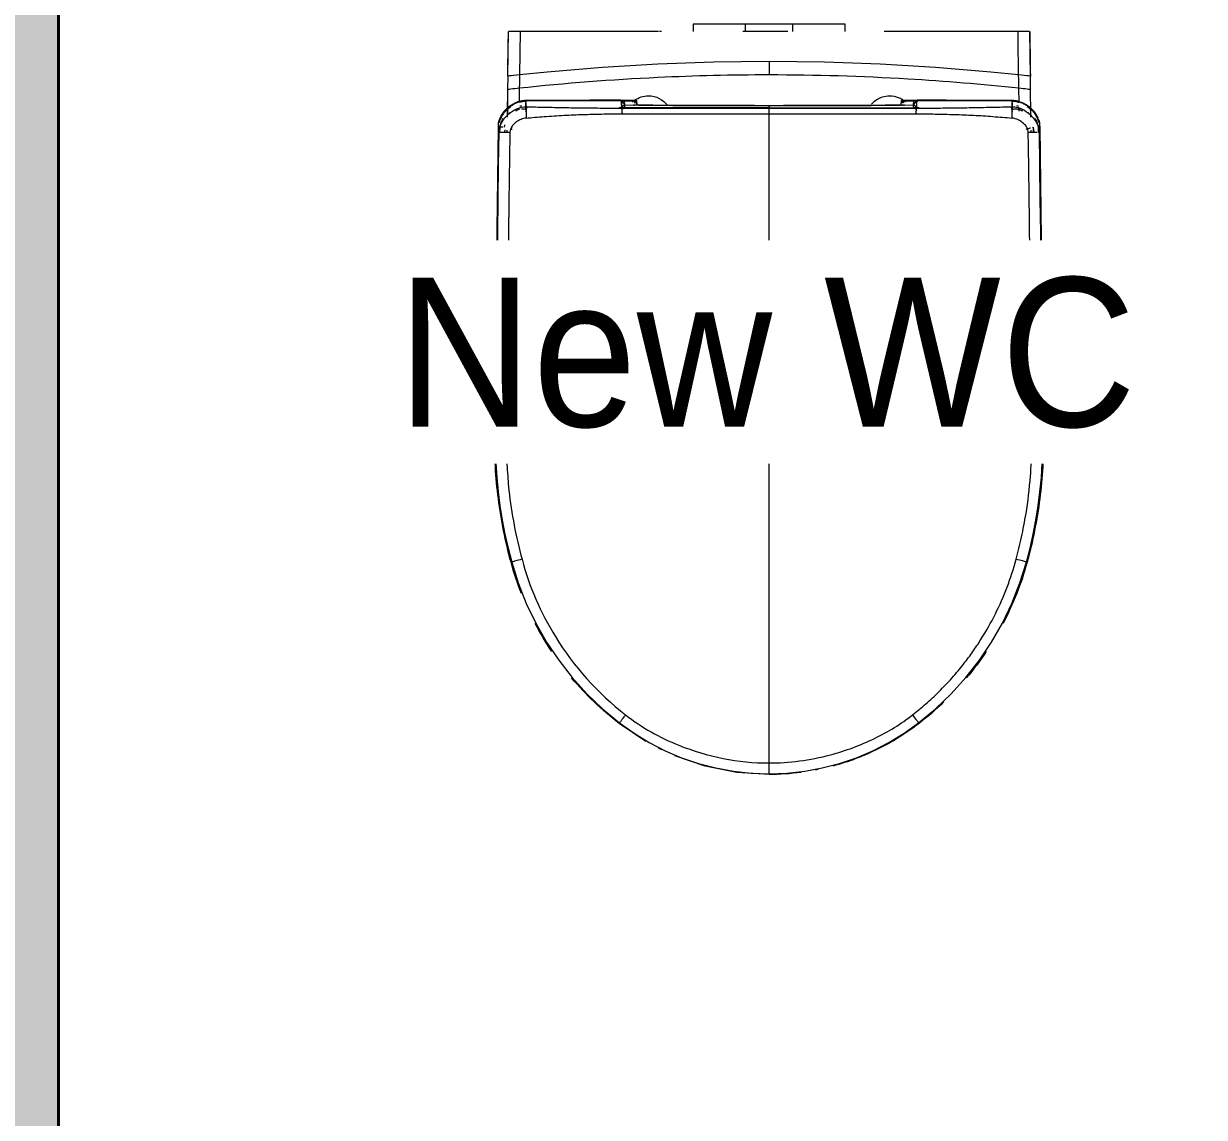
# Model space of a CAD drawing. Header units: millimetres. Extents: x -44657 to 28812, y -28146 to 16565.
# Drawn here: x 4905 to 5698, y -5326 to -4591 of the extents above; entities that cross this region are included whole.
import ezdxf

# ---------------------------------------------------------------- set-up
doc = ezdxf.new("R2010")
doc.units = ezdxf.units.MM
for name, color, linetype, lineweight in [('A-WALL-PATT', 111, 'Continuous', 9), ('G-ANNO-TEXT', 231, 'Continuous', 5), ('G-IMPT', 8, 'Continuous', 5), ('I-WALL', 2, 'Continuous', 9), ('P-SANR-FIXT', 6, 'Continuous', 5)]:
    doc.layers.add(name, color=color, linetype=linetype, lineweight=lineweight)
doc.styles.add('Arial_6', font='arial.ttf', dxfattribs={"width": 0.9, "height": 100})

# ---------------------------------------------------------------- blocks, each defined once
blk = doc.blocks.new('geberit-500-415-01-1-icon-wc-wh-rimfree-seat-tap-rfa - GB_500_415_01_1_iCon_WC_WH_Rimfree_w_d_r_dwg_GB_500_415_01_1_iCon_WC_WH_Rimfree_w_d_r-922349-NEW PROPOSED GROUND STOREY PLAN _White Box_')
at = {"layer": 'G-IMPT'}
for p, q in [((-175.97, 66.29), (-175.99, 67.67)), ((175.99, 67.67), (175.97, 66.25)), ((176, 67.67), (175.98, 66.29)), ((-175.81, 55.33), (-175.84, 57.62)), ((-175.71, 55.18), (-175.73, 57.5)), ((175.84, 57.52), (175.81, 55.33)), ((175.85, 57.53), (175.82, 55.35)), ((-175.57, 38.99), (-175.8, 54.99)), ((-175.58, 38.99), (-175.71, 54.9)), ((167.92, 53.51), (167.89, 51.24)), ((175.8, 54.99), (175.57, 38.99)), ((175.81, 55), (175.58, 38.99)), ((167.83, 47.5), (167.69, 38.14)), ((-175.44, 30.03), (-175.58, 38.99)), ((-175.58, 38.99), (-175.57, 38.99)), ((-175.44, 30.02), (-175.57, 38.99)), ((-170.66, 38.46), (-172.04, 38.61)), ((-169.2, 38.3), (-170.66, 38.46)), ((-167.69, 38.14), (-169.2, 38.3)), ((169.2, 38.3), (167.69, 38.14)), ((170.66, 38.46), (169.2, 38.3)), ((172.04, 38.61), (170.66, 38.46)), ((175.58, 38.99), (175.44, 30.02)), ((175.57, 38.99), (175.44, 30.02)), ((175.57, 38.99), (175.58, 38.99)), ((-175.44, 30.02), (-175, 0)), ((175.44, 30.02), (175, 0)), ((-74.29, 0), (-167.14, 0)), ((-72.27, 0), (-73.65, 0)), ((0, 0), (-17.72, 0)), ((12.69, 0), (0, 0)), ((167.14, 0), (77.26, 0))]:
    blk.add_line(p, q, dxfattribs=at)
at = {"layer": 'G-IMPT', "flags": 128}
for points in [[(-172.04, 38.61), (-173.27, 38.74), (-174.29, 38.85), (-175.02, 38.93), (-175.42, 38.97), (-175.57, 38.99), (-175.58, 38.99)], [(-167.56, 29.16), (-167.58, 30.3), (-167.6, 31.4), (-167.61, 32.38), (-167.62, 33.24), (-167.64, 34.06), (-167.65, 34.92), (-167.66, 35.91), (-167.68, 37.01), (-167.69, 38.14)], [(167.69, 38.14), (167.68, 37.01), (167.66, 35.91), (167.65, 34.92), (167.64, 34.06), (167.62, 33.24), (167.61, 32.38), (167.6, 31.4), (167.58, 30.3), (167.56, 29.16)], [(175.58, 38.99), (175.57, 38.99), (175.42, 38.97), (175.02, 38.93), (174.29, 38.85), (173.27, 38.74), (172.04, 38.61)], [(-167.56, 29.16), (-169.51, 29.37), (-171.35, 29.57), (-172.99, 29.75), (-174.27, 29.89), (-175.07, 29.98), (-175.39, 30.02), (-175.44, 30.02)], [(-175.44, 30.02), (-175.39, 26.68), (-175.34, 23.35), (-175.29, 20.01), (-175.24, 16.68), (-175.2, 13.34), (-175.15, 10.01), (-175.1, 6.67), (-175.05, 3.34), (-175, 0)], [(-167.14, 0), (-167.21, 4.86), (-167.28, 9.72), (-167.35, 14.58), (-167.42, 19.44), (-167.49, 24.3), (-167.56, 29.16)], [(0, 20.27), (-18.65, 20.39), (-37.3, 20.72), (-55.95, 21.27), (-74.58, 22.04), (-93.21, 23.03), (-111.82, 24.24), (-130.42, 25.66), (-149, 27.31), (-167.56, 29.16)], [(167.56, 29.16), (149, 27.31), (130.42, 25.66), (111.82, 24.24), (93.21, 23.03), (74.58, 22.04), (55.95, 21.27), (37.3, 20.72), (18.65, 20.39), (0, 20.27)], [(167.56, 29.16), (167.49, 24.3), (167.42, 19.44), (167.35, 14.58), (167.28, 9.72), (167.21, 4.86), (167.14, 0)], [(175.44, 30.02), (175.39, 30.02), (175.07, 29.98), (174.27, 29.89), (172.99, 29.75), (171.35, 29.57), (169.51, 29.37), (167.56, 29.16)], [(175, 0), (175.05, 3.34), (175.1, 6.67), (175.15, 10.01), (175.2, 13.34), (175.24, 16.68), (175.29, 20.01), (175.34, 23.35), (175.39, 26.68), (175.44, 30.02)]]:
    blk.add_lwpolyline(points, dxfattribs=at)
at = {"layer": 'G-IMPT'}
for points in [[(-167.89, 51.24), (-167.89, 51.7), (-167.9, 52.16), (-167.91, 52.61)], [(-167.69, 38.14), (-167.74, 41.24), (-167.79, 44.34), (-167.83, 47.45)], [(0, 20.27), (0, 20.7), (0, 21.55), (0, 22.78), (0, 23.82), (0, 24.73), (0, 25.64), (0, 26.68), (0, 27.91), (0, 28.76), (0, 29.19)], [(-175, 0), (-175, 0), (-175, 0), (-175, 0)], [(-167.14, 0), (-167.88, 0), (-169.35, 0), (-171.41, 0), (-173.19, 0), (-174.43, 0), (-174.79, 0), (-174.88, 0)], [(174.88, 0), (174.79, 0), (174.43, 0), (173.19, 0), (171.41, 0), (169.35, 0), (167.88, 0), (167.14, 0)], [(175, 0), (175, 0), (175, 0), (175, 0)]]:
    blk.add_open_spline(points, degree=3, dxfattribs=at)
for points in [[(0, 29.19), (-24.89, 29.19), (-80.9, 30.52), (-136.76, 34.83), (-167.69, 38.14)], [(167.69, 38.14), (142.95, 35.49), (87.12, 30.85), (31.11, 29.19), (0, 29.19)]]:
    blk.add_open_spline(points, degree=3, knots=[0, 0, 0, 0, 0.444444, 1, 1, 1, 1], dxfattribs=at)
blk = doc.blocks.new('geberit-500-415-01-1-icon-wc-wh-rimfree-seat-tap-rfa - Geberit iCon WC-922348-NEW PROPOSED GROUND STOREY PLAN _White Box_')
blk.add_blockref('geberit-500-415-01-1-icon-wc-wh-rimfree-seat-tap-rfa - GB_500_415_01_1_iCon_WC_WH_Rimfree_w_d_r_dwg_GB_500_415_01_1_iCon_WC_WH_Rimfree_w_d_r-922349-NEW PROPOSED GROUND STOREY PLAN _White Box_', (0, 0))
blk = doc.blocks.new('geberit-500-415-01-1-icon-wc-wh-rimfree-seat-tap-rfa - GB_500_415_01_1_iCon_WC_WH_Rimfree_w_d_GB_iCon_500_43x_01_1_WC_Seat-V68-NEW PROPOSED GROUND STOREY PLAN _White Box_')
at = {"layer": 'P-SANR-FIXT'}
for p, q in [((-51, 5), (-51, 0)), ((-15.55, 5), (-51, 5)), ((-16, 5), (-16, 0)), ((16, 5), (-16, 5)), ((-15.45, 5), (-16, 5)), ((16, 5), (15.45, 5)), ((51, 5), (15.55, 5)), ((16, 0), (16, 5)), ((51, 0), (51, 5))]:
    blk.add_line(p, q, dxfattribs=at)
at = {"extrusion": (0, 0, -1), "zscale": -1, "rotation": 180}
blk.add_blockref('geberit-500-415-01-1-icon-wc-wh-rimfree-seat-tap-rfa - Geberit iCon WC-922348-NEW PROPOSED GROUND STOREY PLAN _White Box_', (0, 0), dxfattribs=at)
blk = doc.blocks.new('GB_iCon_500_43x_01_1_WC_Seat - GB_iCon_500_430_01_1_WC_Seat_Standard_Metal Hinges_dwg_GB_iCon_500_430_01_1_WC_Seat_Standard_Metal Hinges-V69-NEW PROPOSED GROUND STOREY PLAN _White Box_')
at = {"layer": 'G-IMPT'}
for p, q in [((-99.44, -86.91), (-163.23, -87.16)), ((163.23, -87.16), (99.44, -86.91)), ((-163.13, -93.88), (-163.31, -94.62)), ((-99.05, -92.32), (-101.04, -92.25)), ((-99.13, -91.95), (-99.13, -91.95)), ((0, -92.04), (-97.12, -91.92)), ((-96.98, -87.34), (-96.78, -90.22)), ((-96.78, -90.22), (-86.06, -90.42)), ((-88.75, -89.89), (-88.92, -87.34)), ((-88.75, -90.55), (-88.75, -89.9)), ((-86.06, -90.42), (-75.31, -90.57)), ((-75.31, -90.57), (-64.56, -90.66)), ((0, -92.04), (97.13, -91.92)), ((64.56, -90.66), (75.31, -90.57)), ((75.31, -90.57), (86.06, -90.42)), ((86.06, -90.42), (96.78, -90.22)), ((88.92, -87.34), (88.75, -89.89)), ((88.75, -89.9), (88.75, -90.55)), ((96.78, -90.22), (96.98, -87.34)), ((100.29, -92.29), (99.05, -92.32)), ((99.13, -91.95), (99.13, -91.95)), ((163.31, -94.62), (163.13, -93.88)), ((-174.33, -95.18), (-173.99, -95.72)), ((-87.68, -96.07), (-98.64, -96.14)), ((98.64, -96.14), (87.68, -96.07)), ((173.99, -95.72), (174.33, -95.18)), ((-181.71, -104.94), (-184.26, -311.27)), ((-180.64, -105.02), (-180.68, -108.36)), ((-177.64, -106.21), (-177.66, -108.44)), ((-177.26, -105.12), (-177.3, -108.44)), ((177.3, -108.44), (177.28, -106.79)), ((177.62, -104.97), (177.46, -103.58)), ((180.68, -108.36), (180.64, -105.02)), ((184.26, -311.27), (181.71, -104.94)), ((-177.72, -311.4), (-176.45, -311.42)), ((-167.07, -395.48), (-165.87, -395.16)), ((165.87, -395.16), (167.07, -395.48)), ((-172.81, -397.05), (-172.9, -397.07)), ((-100.43, -504.96), (-100.49, -505.03)), ((82.75, -517.39), (100.72, -505.32)), ((100.49, -505.03), (100.43, -504.96)), ((71.91, -523.14), (74.2, -522.01))]:
    blk.add_line(p, q, dxfattribs=at)
at = {"layer": 'G-IMPT', "flags": 128}
for points in [[(-99.44, -86.91), (-99.44, -86.92), (-99.45, -86.92)], [(-99.04, -86.92), (-99.01, -87.03), (-98.98, -87.33)], [(-89.33, -86.93), (-88.99, -87.05), (-88.94, -87.14), (-88.92, -87.23), (-88.92, -87.34)], [(-88.92, -87.34), (-88.95, -87.14), (-88.97, -87.23)], [(89.33, -86.93), (88.99, -87.05), (88.94, -87.14), (88.92, -87.23), (88.92, -87.34)], [(88.97, -87.24), (88.95, -87.14), (88.92, -87.34)], [(163.23, -87.16), (164.19, -87.2), (165.4, -87.34), (166.63, -87.57), (167.85, -87.91), (168.51, -88.12), (168.78, -88.22), (168.9, -88.27), (168.93, -88.28), (168.95, -88.28), (168.95, -88.28)], [(-165.46, -87.37), (-170.55, -88.93), (-173.49, -90.56), (-174.29, -91.11)], [(-163.32, -87.37), (-131.35, -87.37), (-99.37, -87.37)], [(-100.78, -92.18), (-100.57, -92.11), (-100.42, -92.03), (-99.07, -91.95)], [(-99.13, -91.07), (-99.25, -89.22), (-99.37, -87.37)], [(-99.13, -91.07), (-99.1, -91.51), (-99.07, -91.95)], [(-99.07, -91.95), (-99.1, -91.95), (-99.13, -91.95)], [(-99.07, -91.95), (-98.06, -91.95), (-97.05, -91.96)], [(0, -92.33), (-11.01, -92.33), (-22.01, -92.33), (-33.02, -92.33), (-44.02, -92.33), (-55.03, -92.33), (-66.04, -92.33), (-77.04, -92.33), (-88.05, -92.32), (-99.05, -92.32)], [(-98.98, -87.33), (-97.88, -88.77), (-96.78, -90.22)], [(-98.98, -87.33), (-98.89, -89.75), (-98.8, -92.16)], [(0, -92.08), (-10.78, -92.08), (-21.57, -92.08), (-32.35, -92.08), (-43.13, -92.07), (-53.92, -92.07), (-64.7, -92.05), (-75.49, -92.03), (-86.27, -92), (-97.05, -91.96)], [(-87.72, -90.29), (-87.77, -90.29), (-87.82, -90.29), (-87.86, -90.28), (-87.91, -90.28), (-87.96, -90.26)], [(-87.71, -90.33), (-77.96, -90.36), (-68.22, -90.4), (-58.47, -90.43), (-48.73, -90.47), (-38.98, -90.51), (-29.24, -90.54), (-19.49, -90.58), (-9.75, -90.61), (0, -90.65)], [(-64.56, -90.66), (-53.8, -90.71), (-43.04, -90.74), (-32.28, -90.75), (-21.52, -90.76), (-10.76, -90.75), (0, -90.73)], [(87.72, -90.29), (70.18, -90.35), (52.63, -90.41), (35.09, -90.47), (17.54, -90.53), (0, -90.59)], [(0, -90.65), (9.75, -90.61), (19.49, -90.58), (29.24, -90.54), (38.98, -90.51), (48.73, -90.47), (58.47, -90.43), (68.22, -90.4), (77.96, -90.36), (87.71, -90.33)], [(0, -90.73), (10.76, -90.75), (21.52, -90.76), (32.28, -90.75), (43.04, -90.74), (53.8, -90.71), (64.56, -90.66)], [(99.05, -92.32), (88.05, -92.32), (77.04, -92.33), (66.04, -92.33), (55.03, -92.33), (44.02, -92.33), (33.02, -92.33), (22.01, -92.33), (11.01, -92.33), (0, -92.33)], [(89.09, -90.35), (89.04, -88.39), (88.97, -87.24)], [(96.78, -90.22), (97.33, -89.49), (97.88, -88.77), (98.43, -88.05), (98.98, -87.33)], [(97.05, -91.96), (98.06, -91.95), (99.07, -91.95)], [(98.8, -92.16), (98.84, -90.96), (98.89, -89.75), (98.94, -88.54), (98.98, -87.33)], [(99.07, -91.95), (99.1, -91.51), (99.13, -91.07)], [(99.13, -91.95), (99.1, -91.95), (99.07, -91.95)], [(99.08, -91.95), (100.42, -92.03), (100.58, -92.11), (100.78, -92.18)], [(99.37, -87.37), (99.25, -89.22), (99.13, -91.07)], [(99.37, -87.37), (131.35, -87.37), (163.32, -87.37)], [(174.29, -91.11), (169.15, -88.35), (166.3, -87.52), (165.46, -87.37)], [(-181.65, -101.73), (-181.68, -103.34), (-181.71, -104.94)], [(-179.99, -102.42), (-180.36, -103.71), (-180.64, -105.02)], [(0, -96.14), (-10.96, -96.14), (-21.92, -96.13), (-32.88, -96.12), (-43.84, -96.1), (-54.8, -96.08), (-65.76, -96.05), (-76.72, -96.04), (-87.68, -96.07)], [(87.68, -96.07), (76.72, -96.04), (65.76, -96.05), (54.8, -96.08), (43.84, -96.1), (32.88, -96.12), (21.92, -96.13), (10.96, -96.14), (0, -96.14)], [(180.64, -105.02), (180.36, -103.71), (179.99, -102.42)], [(181.71, -104.94), (181.68, -103.34), (181.65, -101.73)], [(-181.29, -108.35), (-181.57, -130.9), (-181.85, -153.44), (-182.13, -175.99), (-182.4, -198.54), (-182.68, -221.09), (-182.96, -243.63), (-183.24, -266.18), (-183.52, -288.73), (-183.8, -311.27)], [(-181.71, -104.94), (-181.69, -105.12), (-181.66, -105.29)], [(-181.58, -105.97), (-181.62, -105.63), (-181.66, -105.29)], [(-181.29, -108.35), (-181.33, -108.01), (-181.37, -107.67), (-181.41, -107.33), (-181.46, -106.99), (-181.5, -106.65), (-181.54, -106.31)], [(-180.44, -108.37), (-180.87, -108.36), (-181.17, -108.35), (-181.29, -108.35)], [(-174, -108.51), (-175.27, -108.49), (-176.44, -108.46), (-177.48, -108.44), (-178.4, -108.42), (-179.2, -108.4), (-179.88, -108.39)], [(181.29, -108.35), (181.17, -108.35), (180.87, -108.36), (180.44, -108.37), (179.88, -108.39), (179.2, -108.4), (178.4, -108.42), (177.48, -108.44), (176.44, -108.46), (175.27, -108.49), (174, -108.51)], [(181.54, -106.31), (181.5, -106.65), (181.46, -106.99), (181.41, -107.33), (181.37, -107.67), (181.33, -108.01), (181.29, -108.35)], [(183.8, -311.27), (183.52, -288.73), (183.24, -266.18), (182.96, -243.63), (182.68, -221.09), (182.4, -198.54), (182.13, -175.99), (181.85, -153.44), (181.57, -130.9), (181.29, -108.35)], [(181.66, -105.29), (181.62, -105.63), (181.58, -105.97)], [(181.66, -105.29), (181.69, -105.12), (181.71, -104.94)], [(-183.8, -311.27), (-183.89, -311.27), (-183.98, -311.27), (-184.08, -311.27), (-184.17, -311.27), (-184.26, -311.27)], [(-172.81, -397.05), (-175.21, -387.71), (-177.32, -378.31), (-179.13, -368.84), (-180.66, -359.32), (-181.88, -349.76), (-182.81, -340.17), (-183.44, -330.55), (-183.77, -320.91), (-183.8, -311.27)], [(-183.67, -311.28), (-183.37, -311.29), (-182.93, -311.3), (-182.36, -311.31), (-181.68, -311.33), (-180.87, -311.34), (-179.95, -311.36), (-178.9, -311.38), (-177.72, -311.4)], [(183.8, -311.27), (183.77, -320.91), (183.44, -330.55), (182.81, -340.17), (181.88, -349.76), (180.66, -359.32), (179.13, -368.84), (177.32, -378.31), (175.21, -387.71), (172.81, -397.05)], [(176.45, -311.42), (177.72, -311.4), (178.9, -311.38), (179.95, -311.36), (180.87, -311.34), (181.68, -311.33), (182.36, -311.31), (182.93, -311.3), (183.37, -311.29), (183.67, -311.28)], [(184.26, -311.27), (184.17, -311.27), (184.08, -311.27), (183.98, -311.27), (183.89, -311.27), (183.8, -311.27)], [(-172.69, -397.01), (-172.41, -396.94), (-172, -396.82), (-171.46, -396.68), (-170.81, -396.5), (-170.05, -396.29), (-169.18, -396.06), (-168.18, -395.79), (-167.07, -395.48)], [(167.07, -395.48), (168.18, -395.78), (169.17, -396.06), (170.05, -396.29), (170.81, -396.5), (171.46, -396.68), (172, -396.82), (172.41, -396.94), (172.69, -397.01)], [(-172.98, -397.09), (-173.07, -397.12), (-173.16, -397.14)], [(-100.43, -504.96), (-111.74, -495.58), (-122.34, -485.42), (-132.19, -474.52), (-141.22, -462.94), (-149.4, -450.74), (-156.69, -437.98), (-163.04, -424.73), (-168.42, -411.07), (-172.81, -397.05)], [(172.81, -397.05), (168.42, -411.07), (163.04, -424.73), (156.69, -437.98), (149.4, -450.74), (141.22, -462.94), (132.19, -474.52), (122.34, -485.42), (111.74, -495.58), (100.43, -504.96)], [(173.16, -397.14), (173.07, -397.12), (172.98, -397.09), (172.9, -397.07), (172.81, -397.05)], [(-100.54, -505.11), (-100.6, -505.18), (-100.66, -505.25)], [(0, -539.17), (-11.99, -538.74), (-23.92, -537.43), (-35.72, -535.25), (-47.34, -532.22), (-58.7, -528.35), (-69.74, -523.66), (-80.42, -518.18), (-90.67, -511.94), (-100.43, -504.96)], [(100.43, -504.96), (90.67, -511.94), (80.42, -518.18), (69.74, -523.66), (58.7, -528.35), (47.34, -532.22), (35.72, -535.25), (23.92, -537.43), (11.99, -538.74), (0, -539.17)], [(100.66, -505.25), (100.6, -505.18), (100.54, -505.11)], [(0, -539.63), (21.61, -538.22), (42.84, -533.98), (63.34, -527)], [(0, -539.54), (0, -539.45), (0, -539.36)]]:
    blk.add_lwpolyline(points, dxfattribs=at)
at = {"layer": 'G-IMPT'}
for centre, start, end in [((-80.98, -100), 90, 132.06755), ((-80.98, -100), 54.47145, 90), ((-80.98, -100), 40.0243, 54.47145), ((80.98, -100), 90, 143.87289), ((80.98, -100), 54.47145, 90), ((80.98, -100), 48.01372, 54.47145)]:
    blk.add_arc(centre, 16, start, end, dxfattribs=at)
for centre, major_axis, start_param, end_param in [((-54.04, -81.71), (48.24, 0), 3.93253, 3.939877), ((54.03, -81.71), (-48.25, 0), 2.343309, 2.350655)]:
    blk.add_ellipse(centre, major_axis=major_axis, ratio=0.249464, start_param=start_param, end_param=end_param, dxfattribs=at)
for points, knots in [([(-171.77, -89.54), (-171.28, -89.27), (-170.26, -88.78), (-168.92, -88.26), (-167.81, -87.9), (-167.1, -87.71), (-166.52, -87.57), (-165.93, -87.44), (-165.18, -87.32), (-164.26, -87.21), (-163.64, -87.17), (-163.33, -87.16)], [0, 0, 0, 0, 0.2, 0.4, 0.5, 0.6, 0.65, 0.7, 0.8, 0.9, 1, 1, 1, 1]), ([(-163.32, -87.37), (-163.36, -87.36), (-163.43, -87.33), (-163.51, -87.3), (-163.56, -87.27), (-163.59, -87.25), (-163.58, -87.22), (-163.52, -87.2), (-163.45, -87.18), (-163.39, -87.17), (-163.35, -87.16), (-163.29, -87.16), (-163.26, -87.16), (-163.25, -87.16)], [0, 0, 0, 0, 0.0625, 0.125, 0.1875, 0.2421875, 0.3125, 0.375, 0.4375, 0.4921875, 0.5625, 0.625, 0.6875, 0.6875, 0.6875, 0.6875]), ([(-147.81, -87.33), (-147.81, -87.32), (-147.81, -87.3), (-147.82, -87.27), (-147.82, -87.21), (-147.81, -87.18), (-147.79, -87.17)], [0.7777778, 0.7777778, 0.7777778, 0.7777778, 0.8055556, 0.8333333, 0.8888889, 1, 1, 1, 1]), ([(-99.18, -89.78), (-99.17, -89.17), (-99.12, -87.59), (-99.07, -86.93), (-99.04, -86.92)], [-0.4285714, -0.4285714, -0.4285714, -0.4285714, -0.2857143, 0, 0, 0, 0]), ([(-90.4, -88.94), (-90.34, -88.67), (-90.19, -88.2), (-90, -87.63), (-89.74, -87.09), (-89.53, -86.92), (-89.37, -86.92)], [0.4444444, 0.4444444, 0.4444444, 0.4444444, 0.5555556, 0.6666667, 0.7777778, 1, 1, 1, 1]), ([(89.37, -86.92), (89.53, -86.92), (89.74, -87.09), (90, -87.63), (90.19, -88.2), (90.34, -88.67), (90.4, -88.94)], [0, 0, 0, 0, 0.2222222, 0.3333333, 0.4444444, 0.5555556, 0.5555556, 0.5555556, 0.5555556]), ([(100.01, -87.37), (99.94, -87.26), (99.75, -87.01), (99.56, -86.91), (99.44, -86.91)], [0.8369635, 0.8369635, 0.8369635, 0.8369635, 0.9, 1, 1, 1, 1]), ([(111.27, -86.99), (113.32, -87), (116.38, -87.01), (120.44, -87.03), (123.48, -87.04), (126.51, -87.05), (129.53, -87.07), (132.56, -87.09), (135.59, -87.11), (138.64, -87.13), (142.71, -87.15), (145.76, -87.17), (147.79, -87.17)], [0, 0, 0, 0, 0.166667, 0.25, 0.333333, 0.416667, 0.5, 0.583333, 0.666667, 0.75, 0.833333, 1, 1, 1, 1]), ([(147.79, -87.17), (147.81, -87.18), (147.82, -87.21), (147.82, -87.26), (147.81, -87.3), (147.81, -87.32), (147.81, -87.33)], [0, 0, 0, 0, 0.1111111, 0.1666667, 0.1944444, 0.2222222, 0.2222222, 0.2222222, 0.2222222]), ([(163.22, -87.16), (163.22, -87.16), (163.24, -87.16), (163.29, -87.16), (163.35, -87.16), (163.39, -87.17), (163.45, -87.18), (163.52, -87.2), (163.57, -87.22), (163.59, -87.25), (163.56, -87.27), (163.51, -87.3), (163.43, -87.33), (163.36, -87.36), (163.32, -87.37)], [0.25, 0.25, 0.25, 0.25, 0.3125, 0.375, 0.4375, 0.4921875, 0.5625, 0.625, 0.6875, 0.7421875, 0.8125, 0.875, 0.9375, 1, 1, 1, 1]), ([(-171.65, -93.85), (-173.35, -94.88), (-176.47, -97.41), (-180.08, -102.31), (-181.26, -106.31), (-181.29, -108.35)], [-0.6663735, -0.6663735, -0.6663735, -0.6663735, -0.4444444, -0.2222222, 0, 0, 0, 0]), ([(-181.25, -102.13), (-181.05, -101.28), (-180.64, -100.07), (-180.03, -98.74), (-179.65, -98.01), (-179.34, -97.47), (-179.02, -96.95), (-178.58, -96.28), (-178, -95.48), (-177.25, -94.56), (-176.16, -93.36), (-174.68, -91.94), (-172.72, -90.44), (-170.6, -89.19), (-168.31, -88.2), (-165.87, -87.54), (-164.18, -87.37), (-163.32, -87.37)], [0, 0, 0, 0, 0.1, 0.15, 0.175, 0.2, 0.225, 0.25, 0.3, 0.35, 0.4, 0.5, 0.6, 0.7, 0.8, 0.9, 1, 1, 1, 1]), ([(-180.86, -99.3), (-180.62, -98.71), (-179.4, -96.12), (-177.64, -93.93), (-176.02, -92.5)], [0.2282445, 0.2282445, 0.2282445, 0.2282445, 0.4, 1, 1, 1, 1]), ([(-175.62, -93.13), (-175.64, -93.09), (-175.69, -93.01), (-175.76, -92.91), (-175.82, -92.82), (-175.89, -92.71), (-175.97, -92.57), (-176.01, -92.52), (-176.02, -92.5)], [0, 0, 0, 0, 0.111111, 0.222222, 0.333333, 0.444444, 0.666667, 1, 1, 1, 1]), ([(-168.97, -92.51), (-169.43, -92.7), (-170.34, -93.11), (-171.21, -93.59), (-171.64, -93.85)], [-0.7777037, -0.7777037, -0.7777037, -0.7777037, -0.7222222, -0.6666667, -0.6666667, -0.6666667, -0.6666667]), ([(-163.15, -91.33), (-164.4, -91.3), (-166.39, -91.58), (-168.28, -92.22), (-168.97, -92.51)], [-1, -1, -1, -1, -0.8611111, -0.7777778, -0.7777778, -0.7777778, -0.7777778]), ([(-163.33, -87.49), (-163.65, -87.51), (-164.29, -87.56), (-165.26, -87.69), (-166.2, -87.88), (-167.01, -88.09), (-167.51, -88.24), (-167.7, -88.31)], [-1, -1, -1, -1, -0.9305556, -0.8611111, -0.7916667, -0.7222222, -0.679847, -0.679847, -0.679847, -0.679847]), ([(-163.33, -90.26), (-163.32, -90.42), (-163.3, -90.75), (-163.3, -91.15), (-163.31, -91.45), (-163.32, -91.67), (-163.33, -91.87), (-163.33, -92.07), (-163.33, -92.25), (-163.32, -92.42), (-163.3, -92.57), (-163.29, -92.7), (-163.28, -92.82), (-163.28, -92.91), (-163.3, -92.98), (-163.32, -93.01), (-163.33, -93.02)], [0, 0, 0, 0, 0.125, 0.25, 0.3125, 0.375, 0.4375, 0.5, 0.5625, 0.625, 0.6875, 0.75, 0.8125, 0.875, 0.9375, 1, 1, 1, 1]), ([(-163.14, -95.04), (-163.14, -94.89), (-163.15, -94.6), (-163.16, -94.18), (-163.16, -93.84), (-163.15, -93.57), (-163.15, -93.38), (-163.13, -93.19), (-163.08, -92.95), (-163.02, -92.65), (-162.95, -92.39), (-162.92, -92.19), (-162.91, -92.05), (-162.91, -91.92), (-162.92, -91.76), (-162.96, -91.59), (-163.03, -91.43), (-163.11, -91.36), (-163.15, -91.33)], [0.4, 0.4, 0.4, 0.4, 0.45, 0.5, 0.55, 0.575, 0.6, 0.625, 0.65, 0.7, 0.75, 0.775, 0.8, 0.825, 0.85, 0.9, 0.95, 1, 1, 1, 1]), ([(-163.14, -96.92), (-163.14, -96.59), (-163.14, -96.11), (-163.14, -95.49), (-163.14, -95.19), (-163.14, -95.04)], [0.2, 0.2, 0.2, 0.2, 0.3, 0.35, 0.4, 0.4, 0.4, 0.4]), ([(-97.63, -92.71), (-97.79, -92.63), (-98.25, -92.39), (-98.77, -92.13), (-99.07, -91.98), (-99.12, -91.95), (-99.13, -91.95)], [0.1666667, 0.1666667, 0.1666667, 0.1666667, 0.3333333, 0.6666667, 0.8333333, 1, 1, 1, 1]), ([(-98.64, -96.14), (-98.66, -95.98), (-98.69, -95.67), (-98.74, -95.21), (-98.78, -94.83), (-98.81, -94.53), (-98.83, -94.31), (-98.86, -94.1), (-98.89, -93.89), (-98.91, -93.7), (-98.92, -93.53), (-98.92, -93.34), (-98.88, -93.14), (-98.85, -92.96), (-98.84, -92.83), (-98.86, -92.68), (-98.91, -92.54), (-98.98, -92.41), (-99.03, -92.35), (-99.05, -92.32)], [0, 0, 0, 0, 0.1, 0.2, 0.3, 0.35, 0.4, 0.45, 0.5, 0.55, 0.5875, 0.625, 0.7, 0.75, 0.7875, 0.825, 0.9, 0.95, 1, 1, 1, 1]), ([(-96.78, -90.22), (-96.91, -90.21), (-97.11, -90.22), (-97.37, -90.29), (-97.55, -90.35), (-97.73, -90.44), (-97.9, -90.54), (-98.06, -90.66), (-98.21, -90.79), (-98.34, -90.93), (-98.46, -91.08), (-98.56, -91.24), (-98.65, -91.41), (-98.71, -91.59), (-98.76, -91.78), (-98.79, -91.97), (-98.8, -92.1), (-98.8, -92.16)], [0, 0, 0, 0, 0.125, 0.1875, 0.25, 0.3125, 0.375, 0.4375, 0.5, 0.5625, 0.625, 0.6875, 0.75, 0.8125, 0.875, 0.9375, 1, 1, 1, 1]), ([(-97.11, -91.92), (-97.12, -91.92), (-97.16, -91.93), (-97.21, -92), (-96.94, -91.92), (-97.04, -92), (-97.08, -92.1), (-97.09, -92.22), (-97.1, -92.37), (-97.11, -92.49), (-97.11, -92.55)], [0.0357143, 0.0357143, 0.0357143, 0.0357143, 0.0714286, 0.125, 0.2678571, 0.3928571, 0.4821429, 0.5714286, 0.6785714, 0.7857143, 0.7857143, 0.7857143, 0.7857143]), ([(-96.78, -90.22), (-96.8, -90.31), (-96.84, -90.75), (-96.89, -91.75), (-96.91, -92.62), (-96.91, -92.8)], [-1, -1, -1, -1, -0.8, -0.4, -0.3, -0.3, -0.3, -0.3]), ([(-88.97, -87.23), (-88.98, -87.29), (-89, -87.48), (-89.02, -87.88), (-89.04, -88.26), (-89.05, -88.65), (-89.06, -88.88), (-89.06, -89)], [0, 0, 0, 0, 0.1111111, 0.2222222, 0.3333333, 0.3888889, 0.4444444, 0.4444444, 0.4444444, 0.4444444]), ([(0, -90.59), (-7.31, -90.56), (-21.94, -90.61), (-51.18, -90.58), (-73.1, -90.34), (-87.72, -90.29)], [0, 0, 0, 0, 0.25, 0.5, 1, 1, 1, 1]), ([(0, -90.59), (0, -90.59), (0, -90.59), (0, -90.62), (0, -90.65)], [0, 0, 0, 0, 0.4, 1, 1, 1, 1]), ([(0, -91.06), (0, -90.98), (0, -90.72), (0, -90.59), (0, -90.59)], [0.5555556, 0.5555556, 0.5555556, 0.5555556, 0.6666667, 1, 1, 1, 1]), ([(98.8, -92.16), (98.8, -92.1), (98.79, -91.97), (98.76, -91.78), (98.71, -91.59), (98.65, -91.41), (98.56, -91.24), (98.46, -91.08), (98.34, -90.93), (98.21, -90.79), (98.06, -90.66), (97.9, -90.54), (97.73, -90.44), (97.55, -90.35), (97.37, -90.29), (97.11, -90.22), (96.91, -90.21), (96.78, -90.22)], [0, 0, 0, 0, 0.0625, 0.125, 0.1875, 0.25, 0.3125, 0.375, 0.4375, 0.5, 0.5625, 0.625, 0.6875, 0.75, 0.8125, 0.875, 1, 1, 1, 1]), ([(96.91, -92.8), (96.9, -92.26), (96.87, -91.43), (96.83, -90.72), (96.81, -90.38), (96.79, -90.26), (96.78, -90.22)], [-0.7, -0.7, -0.7, -0.7, -0.4, -0.2, -0.1, 0, 0, 0, 0]), ([(97.11, -92.75), (97.11, -92.69), (97.11, -92.57), (97.11, -92.38), (97.09, -92.23), (97.08, -92.14), (97.07, -92.11)], [0.1071429, 0.1071429, 0.1071429, 0.1071429, 0.2142857, 0.3035714, 0.4285714, 0.5178571, 0.5178571, 0.5178571, 0.5178571]), ([(97.16, -91.97), (97.18, -91.97), (97.18, -91.94), (97.13, -91.92), (97.11, -91.93)], [0.8303571, 0.8303571, 0.8303571, 0.8303571, 0.9107143, 0.9642857, 0.9642857, 0.9642857, 0.9642857]), ([(99.13, -91.95), (99.12, -91.95), (99.07, -91.98), (98.77, -92.13), (98.25, -92.39), (97.79, -92.63), (97.63, -92.71)], [0, 0, 0, 0, 0.1666667, 0.3333333, 0.6666667, 0.8333333, 0.8333333, 0.8333333, 0.8333333]), ([(99.05, -92.32), (99.03, -92.35), (98.98, -92.41), (98.92, -92.52), (98.88, -92.64), (98.85, -92.75), (98.84, -92.9), (98.87, -93.08), (98.91, -93.28), (98.93, -93.44), (98.92, -93.63), (98.9, -93.85), (98.86, -94.1), (98.83, -94.31), (98.81, -94.53), (98.78, -94.83), (98.74, -95.21), (98.69, -95.67), (98.66, -95.98), (98.64, -96.14)], [0, 0, 0, 0, 0.05, 0.1, 0.15, 0.1875, 0.225, 0.3, 0.35, 0.3875, 0.425, 0.5, 0.55, 0.6, 0.65, 0.7, 0.8, 0.9, 1, 1, 1, 1]), ([(163.15, -91.33), (163.11, -91.36), (163.03, -91.43), (162.96, -91.59), (162.92, -91.76), (162.91, -91.92), (162.91, -92.05), (162.92, -92.19), (162.95, -92.39), (163.02, -92.65), (163.08, -92.95), (163.13, -93.19), (163.15, -93.38), (163.15, -93.57), (163.16, -93.84), (163.16, -94.18), (163.15, -94.6), (163.14, -94.89), (163.14, -95.04)], [0, 0, 0, 0, 0.05, 0.1, 0.15, 0.175, 0.2, 0.225, 0.25, 0.3, 0.35, 0.375, 0.4, 0.425, 0.45, 0.5, 0.55, 0.6, 0.6, 0.6, 0.6]), ([(163.33, -93.02), (163.32, -93.01), (163.3, -92.98), (163.28, -92.91), (163.28, -92.82), (163.29, -92.7), (163.3, -92.57), (163.32, -92.42), (163.33, -92.25), (163.33, -92.07), (163.33, -91.87), (163.32, -91.67), (163.31, -91.45), (163.3, -91.15), (163.3, -90.75), (163.32, -90.42), (163.33, -90.26)], [0, 0, 0, 0, 0.0625, 0.125, 0.1875, 0.25, 0.3125, 0.375, 0.4375, 0.5, 0.5625, 0.625, 0.6875, 0.75, 0.875, 1, 1, 1, 1]), ([(163.32, -87.37), (164.15, -87.37), (165.78, -87.52), (168.18, -88.15), (170.47, -89.12), (172.61, -90.37), (174.61, -91.88), (176.43, -93.62), (177.76, -95.15), (178.59, -96.29), (179.03, -96.96), (179.35, -97.49), (179.66, -98.03), (180.04, -98.76), (180.65, -100.09), (181.05, -101.29), (181.25, -102.12)], [0, 0, 0, 0, 0.1, 0.2, 0.3, 0.4, 0.5, 0.6, 0.7, 0.75, 0.775, 0.8, 0.825, 0.85, 0.9, 1, 1, 1, 1]), ([(167.57, -88.26), (167.18, -88.14), (166.66, -87.99), (166.02, -87.85), (165.52, -87.74), (164.61, -87.59), (163.84, -87.52), (163.33, -87.49)], [-0.3104997, -0.3104997, -0.3104997, -0.3104997, -0.2222222, -0.1944444, -0.1666667, -0.1111111, 0, 0, 0, 0]), ([(181.29, -108.35), (181.27, -107.07), (180.79, -104.55), (179.15, -101.09), (176.88, -98.08), (174.33, -95.66), (172.5, -94.37), (171.64, -93.85)], [-1, -1, -1, -1, -0.8611111, -0.7222222, -0.5833333, -0.4444444, -0.3336265, -0.3336265, -0.3336265, -0.3336265]), ([(176.02, -92.5), (176, -92.52), (175.92, -92.65), (175.74, -92.93), (175.62, -93.13)], [0, 0, 0, 0, 0.444444, 1, 1, 1, 1]), ([(176.02, -92.5), (176.56, -92.98), (177.58, -93.99), (178.94, -95.69), (180.47, -98.17), (181.29, -100.27), (181.65, -101.73)], [0, 0, 0, 0, 0.2, 0.4, 0.6, 1, 1, 1, 1]), ([(-178.59, -99.3), (-178.68, -99.46), (-179.23, -100.46), (-179.68, -101.51), (-179.99, -102.42)], [0.6417732, 0.6417732, 0.6417732, 0.6417732, 0.7, 1, 1, 1, 1]), ([(-174, -108.51), (-173.98, -107.35), (-173.24, -105.09), (-170.77, -102.21), (-167.37, -99.97), (-164.58, -99.09), (-163.15, -98.95)], [0, 0, 0, 0, 0.222222, 0.444444, 0.722222, 1, 1, 1, 1]), ([(163.15, -98.95), (164.29, -99.06), (166.54, -99.67), (169.21, -101.14), (171.22, -102.79), (173.12, -104.97), (173.98, -107.06), (174, -108.51)], [0, 0, 0, 0, 0.222222, 0.444444, 0.583333, 0.722222, 1, 1, 1, 1]), ([(179.99, -102.42), (179.78, -101.82), (179.36, -100.76), (178.84, -99.74), (178.59, -99.3)], [0, 0, 0, 0, 0.2, 0.3582277, 0.3582277, 0.3582277, 0.3582277]), ([(-181.66, -105.29), (-181.66, -105.19), (-181.66, -105.03), (-181.65, -104.81), (-181.64, -104.65), (-181.63, -104.49), (-181.62, -104.33), (-181.6, -104.17), (-181.59, -104.06), (-181.59, -104.01)], [0, 0, 0, 0, 0.1, 0.15, 0.2, 0.25, 0.3, 0.35, 0.4, 0.4, 0.4, 0.4]), ([(-176.45, -311.42), (-176.3, -299.79), (-176.08, -283.06), (-175.82, -259.9), (-175.68, -247.69), (-175.57, -236.92), (-175.47, -227.97), (-175.4, -221.16), (-175.33, -214.06), (-175.25, -206.7), (-175.19, -200.58), (-175.14, -195.8), (-175.1, -192.32), (-175.07, -188.86), (-175.02, -184.18), (-174.95, -178.36), (-174.88, -171.75), (-174.81, -165.93), (-174.76, -160.94), (-174.7, -156.48), (-174.66, -152.68), (-174.62, -149.46), (-174.59, -147.15), (-174.57, -145.68), (-174.56, -144.74), (-174.55, -144.01), (-174.54, -143.38), (-174.53, -142.76), (-174.52, -142.08), (-174.51, -141.34), (-174.5, -140.57), (-174.49, -139.83), (-174.48, -139.14), (-174.47, -138.46), (-174.46, -137.7), (-174.45, -136.73), (-174.43, -135.28), (-174.41, -133.52), (-174.38, -131.81), (-174.35, -129.75), (-174.31, -126.71), (-174.24, -122.28), (-174.14, -115.97), (-174.05, -111.11), (-174, -108.51)], [0, 0, 0, 0, 0.181818, 0.227273, 0.272727, 0.318182, 0.340909, 0.363636, 0.386364, 0.409091, 0.431818, 0.443182, 0.454545, 0.465909, 0.477273, 0.5, 0.522727, 0.545455, 0.568182, 0.590909, 0.613636, 0.636364, 0.659091, 0.681818, 0.704545, 0.715909, 0.727273, 0.738636, 0.75, 0.772727, 0.795455, 0.806818, 0.818182, 0.829545, 0.840909, 0.863636, 0.886364, 0.897727, 0.909091, 0.920455, 0.931818, 0.954545, 0.977273, 1, 1, 1, 1]), ([(-175.47, -105.66), (-175.2, -105.75), (-174.29, -106.04), (-173.18, -106.41), (-172.39, -106.67)], [-0.5555556, -0.5555556, -0.5555556, -0.5555556, -0.4444444, -0.2222222, -0.2222222, -0.2222222, -0.2222222]), ([(178.65, -105.05), (178.9, -105.04), (179.53, -105.03), (180.25, -105.03), (180.64, -105.02)], [0.5380016, 0.5380016, 0.5380016, 0.5380016, 0.75, 1, 1, 1, 1]), ([(181.59, -104.01), (181.59, -104.06), (181.6, -104.17), (181.62, -104.33), (181.63, -104.49), (181.64, -104.65), (181.65, -104.81), (181.66, -105.03), (181.66, -105.19), (181.66, -105.29)], [0.6, 0.6, 0.6, 0.6, 0.65, 0.7, 0.75, 0.8, 0.85, 0.9, 1, 1, 1, 1]), ([(-165.87, -395.16), (-167.18, -390.37), (-169.6, -380.48), (-173.16, -361.97), (-175.38, -343.77), (-176.34, -325.77), (-176.47, -316.27), (-176.45, -311.42)], [0, 0, 0, 0, 0.2, 0.4, 0.7, 0.85, 1, 1, 1, 1]), ([(176.45, -311.42), (176.48, -323.96), (175.66, -344.37), (171.44, -372.3), (167.93, -387.59), (165.86, -395.15)], [0, 0, 0, 0, 0.444444, 0.722222, 1, 1, 1, 1]), ([(-96.36, -499.61), (-99.36, -497.27), (-105.34, -492.34), (-114.16, -484.14), (-122.86, -474.98), (-130.44, -465.87), (-136.88, -457.17), (-144.18, -446.22), (-155.44, -426.28), (-162.5, -407.83), (-165.87, -395.16)], [0, 0, 0, 0, 0.1, 0.2, 0.3, 0.4, 0.475, 0.55, 0.7, 1, 1, 1, 1]), ([(165.86, -395.15), (161, -413.44), (143.84, -452.87), (115.02, -485.09), (96.35, -499.6)], [0, 0, 0, 0, 0.444444, 1, 1, 1, 1]), ([(-100.72, -505.32), (-96.4, -508.65), (-87.52, -514.83), (-68.59, -525.39), (-53.31, -531.17), (-42.84, -533.98)], [-1, -1, -1, -1, -0.85, -0.7, -0.4, -0.4, -0.4, -0.4]), ([(0, -531.91), (-6.72, -531.91), (-20.35, -531.02), (-44.81, -526.19), (-71.42, -516.27), (-88.59, -505.64), (-96.36, -499.61)], [0, 0, 0, 0, 0.2, 0.4, 0.7, 1, 1, 1, 1]), ([(96.35, -499.6), (85.42, -508.1), (64.2, -519.93), (31.02, -529.79), (10.35, -531.91), (0, -531.91)], [0, 0, 0, 0, 0.4, 0.7, 1, 1, 1, 1])]:
    blk.add_open_spline(points, degree=3, knots=knots, dxfattribs=at)
for points in [[(-163.33, -87.16), (-163.33, -87.16), (-163.33, -87.18), (-163.33, -87.22)], [(-163.25, -87.16), (-163.23, -87.16), (-163.22, -87.16), (-163.22, -87.16), (-163.24, -87.16), (-163.27, -87.16), (-163.31, -87.16), (-163.33, -87.16)], [(-163.33, -87.16), (-160.74, -87.17), (-155.56, -87.17), (-150.38, -87.17), (-147.79, -87.17)], [(-147.79, -87.17), (-142.28, -87.15), (-131.18, -87.08), (-120.29, -87.03), (-114.86, -87.01)], [(-114.86, -87.01), (-112.29, -86.99), (-107.18, -86.98), (-102.05, -86.94), (-99.44, -86.91)], [(-99.44, -86.91), (-99.68, -86.92), (-99.91, -87.15), (-100.12, -87.6)], [(-99.45, -86.92), (-99.45, -86.92), (-99.45, -86.94), (-99.46, -86.98), (-99.46, -87.01)], [(-99.37, -87.37), (-99.38, -87.21), (-99.41, -87), (-99.43, -86.9), (-99.44, -86.91)], [(-89.38, -86.92), (-91, -86.92), (-94.21, -86.92), (-97.42, -86.92), (-99.04, -86.92)], [(-89.38, -86.92), (-89.32, -86.92), (-89.2, -86.95), (-89, -87.1), (-88.93, -87.25), (-88.92, -87.34)], [(88.92, -87.34), (88.93, -87.25), (89, -87.1), (89.2, -86.95), (89.32, -86.92), (89.37, -86.92)], [(99.04, -86.92), (97.42, -86.92), (94.21, -86.92), (91, -86.92), (89.38, -86.92)], [(98.98, -87.33), (98.99, -87.2), (99.01, -86.99), (99.03, -86.92), (99.04, -86.92)], [(99.04, -86.92), (99.06, -86.93), (99.12, -87.42), (99.16, -88.86), (99.18, -89.78)], [(99.44, -86.91), (99.43, -86.9), (99.41, -87), (99.38, -87.21), (99.37, -87.37)], [(99.44, -86.91), (101.44, -86.94), (105.39, -86.97), (109.31, -86.98), (111.27, -86.99)], [(147.79, -87.17), (150.38, -87.17), (155.56, -87.17), (160.74, -87.17), (163.33, -87.16)], [(163.33, -87.16), (163.31, -87.16), (163.27, -87.16), (163.24, -87.16), (163.22, -87.16), (163.22, -87.16), (163.22, -87.16)], [(163.33, -87.22), (163.33, -87.18), (163.33, -87.16), (163.33, -87.16)], [(163.33, -87.16), (163.63, -87.17), (164.23, -87.21), (165.13, -87.31), (166.02, -87.46), (166.88, -87.65), (167.74, -87.88), (168.3, -88.05), (168.57, -88.15)], [(-176.02, -92.5), (-175.59, -92.12), (-174.7, -91.38), (-173.28, -90.39), (-172.28, -89.81), (-171.77, -89.54)], [(-173.3, -91.17), (-174.12, -91.76), (-174.9, -92.42), (-175.62, -93.13)], [(-175.62, -93.13), (-175.5, -93.32), (-175.35, -93.55), (-175.2, -93.8)], [(-163.33, -93.02), (-163.78, -92.9), (-164.71, -92.75), (-166.11, -92.78), (-167.49, -93.04), (-168.82, -93.48), (-169.67, -93.88), (-170.08, -94.1)], [(-166.08, -90.51), (-166.53, -90.59), (-166.98, -90.69), (-167.43, -90.8)], [(-163.33, -88.16), (-163.33, -88.28), (-163.33, -88.41), (-163.33, -88.55)], [(-163.33, -88.99), (-163.33, -89.3), (-163.33, -89.64), (-163.33, -89.99)], [(-163.09, -93.09), (-163.17, -93.07), (-163.25, -93.04), (-163.33, -93.02)], [(-163.28, -88.29), (-163.28, -88.14), (-163.3, -87.84), (-163.31, -87.53), (-163.32, -87.37)], [(-163.2, -90.03), (-163.21, -89.89), (-163.22, -89.61), (-163.24, -89.17), (-163.25, -88.88), (-163.26, -88.74)], [(-163.15, -91.33), (-163.15, -91.18), (-163.17, -90.89), (-163.18, -90.61), (-163.18, -90.46)], [(-150.44, -91.62), (-154.69, -91.52), (-158.93, -91.43), (-163.15, -91.33)], [(-99.05, -92.32), (-103.35, -92.28), (-111.94, -92.21), (-124.82, -92.09), (-137.67, -91.91), (-146.19, -91.71), (-150.44, -91.62)], [(-96.98, -87.34), (-97.31, -87.32), (-97.98, -87.3), (-98.65, -87.32), (-98.98, -87.33)], [(-98.8, -92.16), (-98.79, -92.33), (-98.78, -92.6), (-98.78, -92.95)], [(-97.05, -91.96), (-97.07, -91.94), (-97.09, -91.93), (-97.11, -91.92)], [(-88.92, -87.34), (-89.38, -87.34), (-90.29, -87.35), (-91.66, -87.35), (-93.01, -87.35), (-94.42, -87.36), (-95.63, -87.35), (-96.53, -87.34), (-96.98, -87.34)], [(-90.8, -90.77), (-90.72, -90.42), (-90.66, -90.09), (-90.59, -89.79)], [(-89.08, -89.8), (-89.09, -90.1), (-89.09, -90.41), (-89.1, -90.74)], [(-88.75, -89.89), (-88.71, -89.97), (-88.54, -90.11), (-88.19, -90.22), (-87.96, -90.27)], [(-87.71, -90.33), (-87.84, -90.3), (-87.67, -90.29), (-87.72, -90.29)], [(-87.71, -90.33), (-87.84, -90.3), (-87.67, -90.29), (-87.72, -90.29)], [(-87.71, -90.33), (-87.84, -90.3), (-87.67, -90.29), (-87.72, -90.29)], [(-87.72, -90.3), (-87.72, -90.3), (-87.72, -90.31), (-87.73, -90.35)], [(0, -90.73), (0, -90.82), (0, -91.11), (0, -91.58), (0, -91.85)], [(97.05, -91.96), (86.27, -91.98), (64.7, -92.01), (32.35, -92.07), (10.78, -92.08), (0, -92.08)], [(0, -96.14), (0, -95.75), (0, -94.94), (0, -93.75), (0, -92.79), (0, -92.43), (0, -92.33)], [(87.72, -90.29), (87.63, -90.29), (87.59, -90.29), (87.71, -90.33)], [(87.96, -90.26), (87.88, -90.28), (87.8, -90.29), (87.72, -90.29)], [(87.73, -90.35), (87.73, -90.31), (87.72, -90.3), (87.72, -90.3)], [(87.96, -90.27), (88.19, -90.22), (88.54, -90.11), (88.71, -89.97), (88.75, -89.89)], [(96.98, -87.34), (96.53, -87.34), (95.63, -87.35), (94.43, -87.36), (93.01, -87.35), (91.66, -87.35), (90.29, -87.35), (89.38, -87.34), (88.92, -87.34)], [(90.59, -89.79), (90.66, -90.1), (90.72, -90.42), (90.8, -90.77)], [(98.98, -87.33), (98.65, -87.32), (97.98, -87.3), (97.31, -87.32), (96.98, -87.34)], [(98.78, -92.95), (98.78, -92.6), (98.79, -92.33), (98.8, -92.16)], [(124.8, -92.07), (120.51, -92.12), (111.94, -92.22), (103.35, -92.28), (99.05, -92.32)], [(150.44, -91.62), (146.19, -91.71), (137.67, -91.91), (129.09, -92.02), (124.8, -92.07)], [(163.15, -91.33), (158.93, -91.43), (154.69, -91.52), (150.44, -91.62)], [(163.14, -95.04), (163.14, -95.34), (163.14, -95.95), (163.14, -96.59), (163.14, -96.92)], [(163.18, -90.46), (163.18, -90.61), (163.17, -90.89), (163.15, -91.18), (163.15, -91.33)], [(168.97, -92.51), (167.13, -91.75), (165.15, -91.28), (163.15, -91.33)], [(163.33, -93.02), (163.28, -93.04), (163.22, -93.05), (163.17, -93.07)], [(163.26, -88.74), (163.25, -88.88), (163.24, -89.17), (163.22, -89.61), (163.21, -89.89), (163.2, -90.03)], [(163.32, -87.37), (163.31, -87.53), (163.3, -87.84), (163.28, -88.14), (163.28, -88.29)], [(163.33, -88.55), (163.33, -88.41), (163.33, -88.28), (163.33, -88.16)], [(163.33, -89.99), (163.33, -89.64), (163.33, -89.3), (163.33, -88.99)], [(166.11, -92.82), (165.64, -92.77), (164.71, -92.75), (163.78, -92.9), (163.33, -93.02)], [(167.43, -90.8), (166.98, -90.69), (166.53, -90.59), (166.08, -90.51)], [(170.08, -94.1), (169.67, -93.88), (168.82, -93.48), (167.94, -93.19), (167.48, -93.07)], [(168.57, -88.15), (169.13, -88.34), (170.21, -88.76), (171.26, -89.27), (171.77, -89.54)], [(171.64, -93.85), (170.78, -93.34), (169.89, -92.89), (168.97, -92.51)], [(171.77, -89.54), (172.28, -89.81), (173.28, -90.39), (174.7, -91.38), (175.59, -92.12), (176.02, -92.5)], [(175.62, -93.13), (174.9, -92.42), (174.12, -91.76), (173.3, -91.17)], [(175.2, -93.8), (175.35, -93.55), (175.5, -93.32), (175.62, -93.13)], [(-181.65, -101.73), (-181.47, -101), (-181.24, -100.29), (-180.97, -99.59)], [(-181.38, -101.94), (-181.42, -101.91), (-181.51, -101.84), (-181.6, -101.77), (-181.65, -101.73)], [(-163.15, -98.95), (-163.15, -98.6), (-163.14, -97.91), (-163.14, -97.25), (-163.14, -96.92)], [(-150.29, -97.88), (-154.58, -98.21), (-158.86, -98.56), (-163.15, -98.95)], [(-98.64, -96.14), (-102.95, -96.12), (-111.57, -96.16), (-124.49, -96.53), (-137.41, -96.95), (-146, -97.56), (-150.29, -97.88)], [(0, -531.91), (0, -515.81), (0, -483.53), (0, -435.12), (0, -386.7), (0, -338.27), (0, -289.84), (0, -241.42), (0, -192.99), (0, -144.56), (0, -112.28), (0, -96.14)], [(163.15, -98.95), (161.22, -98.77), (157.25, -98.41), (151.07, -97.93), (144.36, -97.44), (137.56, -97.02), (131.19, -96.75), (124.81, -96.55), (118.81, -96.35), (112.66, -96.22), (105.85, -96.14), (101.09, -96.13), (98.64, -96.14)], [(163.14, -96.92), (163.14, -97.57), (163.15, -98.25), (163.15, -98.95)], [(181.65, -101.73), (181.6, -101.77), (181.51, -101.84), (181.42, -101.91), (181.38, -101.94)], [(-177.12, -105.12), (-177.04, -105.14), (-176.92, -105.18), (-176.77, -105.23)], [(172.39, -106.67), (172.59, -106.6), (172.98, -106.47), (173.35, -106.35), (173.53, -106.29)], [(174, -108.51), (174.25, -122.04), (174.64, -149.09), (175.08, -189.67), (175.49, -230.26), (175.79, -257.3), (175.95, -270.84)], [(175.95, -270.84), (176.1, -284.38), (176.27, -297.95), (176.45, -311.42)], [(-184.26, -311.27), (-184.33, -318.52), (-183.97, -332.99), (-182.02, -354.63), (-178.49, -376.1), (-175.17, -390.18), (-173.26, -397.17)], [(173.26, -397.17), (175.17, -390.18), (178.49, -376.1), (182.02, -354.63), (183.97, -332.99), (184.33, -318.52), (184.26, -311.27)], [(-173.25, -397.17), (-169.36, -411.37), (-163.94, -425.15), (-157.1, -438.19)], [(166.28, -418.12), (168.98, -411.26), (171.31, -404.27), (173.25, -397.17)], [(145.81, -457.16), (149.91, -451.05), (153.68, -444.71), (157.1, -438.19)], [(-145.81, -457.16), (-141.71, -463.27), (-137.28, -469.17), (-132.54, -474.81)], [(100.72, -505.32), (112.38, -496.33), (123.07, -486.08), (132.54, -474.81)], [(-117.45, -490.92), (-112.14, -496.02), (-106.55, -500.83), (-100.72, -505.33)], [(-100.43, -504.96), (-100.43, -504.96), (-100.34, -504.84), (-100.06, -504.46), (-99.63, -503.89), (-99.06, -503.13), (-98.58, -502.5), (-98.31, -502.14)], [(-98.31, -502.14), (-98.04, -501.78), (-97.73, -501.39), (-97.41, -500.97)], [(-97.41, -500.97), (-97.08, -500.54), (-96.73, -500.09), (-96.36, -499.61)], [(96.35, -499.6), (96.73, -500.09), (97.08, -500.54), (97.41, -500.96)], [(97.41, -500.96), (97.73, -501.39), (98.03, -501.78), (98.31, -502.14)], [(98.31, -502.14), (98.58, -502.5), (99.06, -503.13), (99.63, -503.89), (100.06, -504.46), (100.34, -504.84), (100.43, -504.96), (100.43, -504.96)], [(-33.06, -536.29), (-32.44, -536.42), (-31.81, -536.54), (-31.18, -536.67)], [(-21.61, -538.22), (-14.46, -539.16), (-7.27, -539.63), (0, -539.63)], [(0, -535.73), (0, -535.21), (0, -534.03), (0, -532.64), (0, -531.91)], [(0, -538.16), (0, -537.86), (0, -537.15), (0, -536.25), (0, -535.73)], [(0, -539.17), (0, -539.16), (0, -538.96), (0, -538.46), (0, -538.16)]]:
    blk.add_open_spline(points, degree=3, dxfattribs=at)
blk = doc.blocks.new('GB_iCon_500_43x_01_1_WC_Seat - GB_iCon_500_43x_01_1_WC_Seat-V70-NEW PROPOSED GROUND STOREY PLAN _White Box_')
blk.add_blockref('GB_iCon_500_43x_01_1_WC_Seat - GB_iCon_500_430_01_1_WC_Seat_Standard_Metal Hinges_dwg_GB_iCon_500_430_01_1_WC_Seat_Standard_Metal Hinges-V69-NEW PROPOSED GROUND STOREY PLAN _White Box_', (0, 0))
blk = doc.blocks.new('GB_iCon_500_43x_01_1_WC_Seat - Geberit iCon Seat-V71-NEW PROPOSED GROUND STOREY PLAN _White Box_')
at = {"extrusion": (0, 0, -1), "zscale": -1}
blk.add_blockref('GB_iCon_500_43x_01_1_WC_Seat - GB_iCon_500_43x_01_1_WC_Seat-V70-NEW PROPOSED GROUND STOREY PLAN _White Box_', (0, 70.8), dxfattribs=at)

msp = doc.modelspace()

# ---------------------------------------------------------------- hatches: boundary and pattern name
at = {"layer": 'A-WALL-PATT'}
msp.add_hatch(color=9, dxfattribs=at).paths.add_polyline_path([(4928.44, -6254.67), (4928.44, -4466.67), (4794.44, -4466.67), (4794.44, -6254.67)])

# ---------------------------------------------------------------- linework, layer by layer
at = {"layer": 'I-WALL', "color": 8, "lineweight": 40}
msp.add_line((4928.44, -6254.67), (4928.44, -4466.67), dxfattribs=at)

# ---------------------------------------------------------------- block references
at = {"layer": 'P-SANR-FIXT'}
for name, p in [('geberit-500-415-01-1-icon-wc-wh-rimfree-seat-tap-rfa - GB_500_415_01_1_iCon_WC_WH_Rimfree_w_d_GB_iCon_500_43x_01_1_WC_Seat-V68-NEW PROPOSED GROUND STOREY PLAN _White Box_', (5405.44, -4596.67)), ('GB_iCon_500_43x_01_1_WC_Seat - Geberit iCon Seat-V71-NEW PROPOSED GROUND STOREY PLAN _White Box_', (5405.44, -4626.67))]:
    msp.add_blockref(name, p, dxfattribs=at)

# ---------------------------------------------------------------- next in the draw order: texts
at = {"layer": 'G-ANNO-TEXT', "color": 7, "insert": (5155.94, -4761.93), "char_height": 100, "width": 598.8606, "attachment_point": 1, "style": 'Arial_6', "bg_fill": 3, "box_fill_scale": 1.25, "bg_fill_color": 256, "bg_fill_true_color": 13158600, "bg_fill_transparency": 0}
msp.add_mtext('New WC', dxfattribs=at)

doc.saveas('drawing.dxf')
